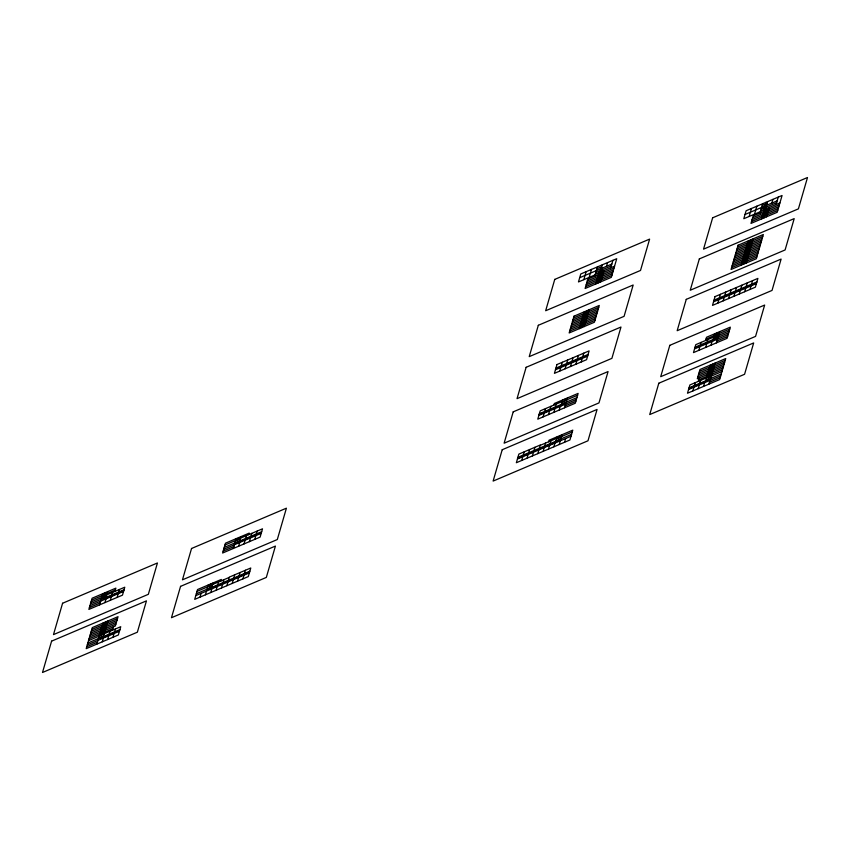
<?xml version="1.0" encoding="UTF-8"?>
<svg xmlns="http://www.w3.org/2000/svg" width="850" height="850" viewBox="0 0 850 850"><rect width="100%" height="100%" fill="white"/><g stroke="black" fill="none" stroke-linecap="round" stroke-linejoin="round"><path stroke-width="1.27" d="M99.578 604.881L102.829 593.683M105.219 592.662L103.296 599.293L123.802 590.591M105.453 599.112L107.621 591.643M104.933 602.607L106.016 598.867M96.911 644.088L103.02 623.05M110.298 600.323L112.604 592.376M105.411 622.03L100.629 638.499L119.669 630.413M114.952 591.377L115.897 588.126L92.108 598.23L88.857 609.429L122.474 595.149L124.78 587.201L106.675 594.894M102.786 638.318L107.812 621.01M102.276 641.814L103.36 638.084M117.119 597.433L119.425 589.486M107.631 639.54L110.032 631.253M112.391 630.254L113.379 626.832M112.986 637.256L115.398 628.979M200.048 597.093L201.131 593.353M205.413 594.819L208.261 584.97M210.662 583.95L209.132 589.231L249.602 572.039M211.278 589.05L213.053 582.941M210.768 592.535L211.852 588.806M216.123 590.261L218.535 581.974M220.883 580.975L221.34 579.424L197.551 589.528L194.692 599.367L248.274 576.608L250.782 567.981L229.341 577.086L226.844 585.714M221.489 587.987L223.89 579.7M233.325 548.484L236.183 538.634M238.574 537.614L237.044 542.895L261.439 532.525M239.201 542.714L240.975 536.605M238.68 546.199L239.764 542.47M232.199 583.429L234.706 574.812M244.046 543.926L246.447 535.638M248.806 534.639L249.252 533.088L225.462 543.192L222.604 553.031L260.121 537.094L262.523 528.806L240.518 538.156M237.564 581.156L240.061 572.528M249.401 541.652L251.802 533.364M242.919 578.882L245.416 570.254M254.756 539.378L257.168 531.091M521.709 460.466L524.206 451.839M527.064 458.182L529.571 449.565M543.129 416.882L545.53 408.595M532.419 455.908L534.926 447.281M583.822 279.671L586.139 271.692M559.778 371.067L562.328 362.281M548.484 414.609L550.885 406.321M537.784 453.634L540.281 445.007L518.851 454.112L516.343 462.74L569.936 439.981L572.794 430.132L549.004 440.236L548.548 441.798M588.784 278.747L591.494 269.418M553.892 405.046L554.349 403.495L578.138 393.391L575.28 403.229L537.774 419.167L540.175 410.879L562.179 401.529M565.133 368.794L567.683 359.996M553.849 412.335L556.251 404.047M543.139 451.361L545.541 443.073M579.381 328.631L584.258 311.822M594.713 276.229L597.423 266.9M570.488 366.52L573.038 357.723M581.782 327.611L586.649 310.813M559.204 410.061L560.288 406.321M595.818 283.942L599.069 272.744M560.851 406.087L562.626 399.978M548.494 449.087L550.906 440.799M584.173 326.591L589.05 309.793M600.047 272.329L602.214 264.871M598.219 282.933L602.544 267.994M565.261 398.852L563.731 404.132L539.091 414.598M575.854 364.246L578.404 355.449M600.61 281.913L603.861 270.714M564.559 407.777L567.418 397.938M553.86 446.803L554.944 443.073M606.486 266.326L607.569 262.586M555.507 442.829L557.281 436.719M559.672 435.71L558.11 441.108L517.639 458.299M581.209 361.962L583.759 353.175M559.215 444.529L562.073 434.69M610.757 267.782L612.924 260.312M564.57 442.255L565.654 438.526M698.838 350.338L701.144 342.391M705.606 340.489L706.552 337.237L730.341 327.133L727.09 338.332L693.472 352.612L695.778 344.664L713.894 336.972M717.857 303.11L720.407 294.323M692.846 390.957L695.247 382.67M705.659 347.438L707.965 339.49M698.254 381.395L699.242 377.974M723.212 300.836L725.762 292.039M698.201 388.684L700.602 380.396M711.014 345.164L712.098 341.434M712.661 341.19L714.829 333.721M749.158 216.452L751.464 208.484M717.23 332.701L715.307 339.341L694.801 348.043M728.567 298.562L731.128 289.765M703.556 386.41L704.639 382.67M716.369 342.89L719.621 331.691M705.213 382.436L710.228 365.128M754.12 215.539L756.829 206.199M712.629 364.108L707.848 380.577L688.808 388.673M741.285 265.136L748.319 240.869M733.933 296.289L736.482 287.491M743.676 264.116L750.72 239.849M708.921 384.136L715.02 363.088M760.049 213.021L762.758 203.681M746.077 263.107L753.111 238.839M739.287 294.004L741.838 285.217M765.893 202.353L763.576 210.343L766.647 209.036L764.086 217.844M761.696 218.864L764.405 209.536M765.383 209.121L767.539 201.652M744.643 291.731L747.203 282.933M766.487 216.835L769.197 207.496M771.821 203.107L772.905 199.378M750.008 289.457L752.558 280.659M776.093 204.563L778.26 197.094M596.881 268.77L601.673 266.73M579.689 277.706L611.841 264.042M595.797 272.499L611.299 265.912M595.255 274.369L614.582 266.156M595.106 274.879L578.457 281.945L580.773 273.966L616.739 258.697L611.331 277.355L585.108 288.501L587.807 279.161L614.04 268.026M762.216 205.551L766.997 203.522M587.265 281.031L613.498 269.896M745.025 214.487L777.176 200.834M586.723 282.901L612.956 271.756M761.133 209.281L776.634 202.704M586.181 284.761L612.414 273.626M760.591 211.151L779.907 202.948M760.442 211.661L743.793 218.726L746.109 210.758L782.074 195.479L777.208 212.277L750.975 223.423L753.143 215.953L779.365 204.808M585.65 286.631L611.872 275.496M752.601 217.812L778.823 206.678M752.059 219.683L778.281 208.548M751.517 221.553L777.739 210.407M737.556 247.084L762.801 236.353M573.484 318.038L598.74 307.317M737.014 248.954L762.259 238.223M572.942 319.908L598.198 309.177M736.472 250.814L761.717 240.093M572.401 321.767L597.656 311.047M735.93 252.684L761.175 241.963M571.859 323.638L597.114 312.917M735.388 254.554L760.633 243.822M571.317 325.507L596.572 314.776M734.846 256.413L760.091 245.692M570.775 327.377L596.031 316.646M734.304 258.283L759.549 247.562M570.233 329.237L595.489 318.516M733.763 260.153L759.008 249.422M569.691 331.107L594.947 320.376M733.221 262.012L758.466 251.292M732.679 263.882L757.924 253.162M732.137 265.752L757.393 255.021M731.595 267.612L756.851 256.891M714.011 300.156L756.883 281.945M713.766 300.996L756.638 282.784M555.932 368.114L588.083 354.461M555.688 368.953L587.839 355.289M713.532 301.824L756.394 283.613M555.454 369.782L587.605 356.129M91.566 600.1L115.356 589.996M706.01 339.108L729.799 329.003M224.921 545.052L240.433 538.464M562.084 401.837L577.596 395.25M91.024 601.959L106.537 595.383M713.745 337.45L729.258 330.873M90.483 603.829L105.995 597.242M713.203 339.32L728.716 332.733M105.931 597.444L124.036 589.751M695.045 347.214L713.15 339.522M224.23 547.432L239.742 540.844M561.393 404.217L576.906 397.63M239.679 541.046L261.683 531.696M539.336 413.759L561.34 404.419M89.941 605.699L123.558 591.419M694.556 348.882L728.174 334.603M223.688 549.302L261.205 533.364M538.847 415.427L576.364 399.5M89.399 607.569L100.119 603.011M716.911 341.02L727.632 336.473M223.146 551.161L233.867 546.614M565.101 405.918L575.822 401.359M91.757 629.468L117.502 618.534M699.465 371.333L725.199 360.4M91.216 631.327L116.96 620.404M698.923 373.203L724.657 362.27M90.674 633.197L116.418 622.264M698.381 375.073L724.115 364.14M90.132 635.067L115.876 624.134M697.839 376.933L723.573 365.999M212.606 584.492L229.245 577.426M540.186 445.347L556.835 438.281M89.59 636.937L115.334 626.004L118.044 616.664L92.299 627.597L86.201 648.646L118.352 634.982L120.753 626.694L104.104 633.771M723.031 367.869L697.298 378.803L700.007 369.474L725.741 358.541L719.631 379.578L687.48 393.231L689.892 384.954L706.531 377.878M197.009 591.388L212.511 584.8M556.739 438.589L572.252 432.002M89.048 638.796L112.838 628.692M698.7 379.844L722.489 369.739M196.318 593.768L211.82 587.18M556.049 440.969L571.561 434.382M211.767 587.382L249.847 571.2M517.916 457.342L555.996 441.161M88.506 640.666L104.019 634.079M706.446 378.186L721.947 371.599M195.776 595.638L249.358 572.868M517.427 459.011L571.019 436.241M87.826 643.046L103.328 636.459M705.755 380.566L721.257 373.979M103.275 636.65L119.914 629.584M689.053 387.834L705.691 380.768M87.284 644.906L119.436 631.253M688.564 389.502L720.715 375.849M86.743 646.776L97.453 642.218M709.463 382.266L720.173 377.708M51.595 641.144L42.5 672.488L137.36 632.198L146.455 600.854L51.595 641.144M62.581 603.256L53.486 634.61L148.346 594.309L157.441 562.966L62.581 603.256M180.561 586.362L171.466 617.716L266.326 577.416L275.421 546.072L180.561 586.362M191.548 548.484L182.452 579.827L277.312 539.538L286.408 508.183L191.548 548.484M502.212 449.735L493.117 481.079L587.977 440.789L597.072 409.445L502.212 449.735M513.198 411.857L504.114 443.201L598.974 402.911L608.069 371.556L513.198 411.857M526.129 367.306L517.034 398.661L611.894 358.36L620.989 327.016L526.129 367.306M538.316 325.295L529.221 356.639L624.081 316.338L633.176 284.994L538.316 325.295M554.753 279.395L545.657 310.749L640.518 270.449L649.612 239.105L554.753 279.395M556.963 364.554L554.412 373.352L586.564 359.688L589.114 350.891L556.963 364.554M574.026 316.168L569.149 332.977L594.405 322.246L599.282 305.447L574.026 316.168M658.803 383.223L649.719 414.566L744.579 374.276L753.674 342.933L658.803 383.223M669.8 345.334L660.705 376.688L755.565 336.388L764.66 305.044L669.8 345.334M686.258 299.37L677.163 330.714L772.034 290.424L781.118 259.08L686.258 299.37M699.338 258.899L690.242 290.243L785.102 249.953L794.197 218.609L699.338 258.899M712.64 217.802L703.545 249.146L798.405 208.856L807.5 177.512L712.64 217.802M715.041 296.597L712.491 305.394L755.363 287.183L757.913 278.386L715.041 296.597M738.097 245.214L731.053 269.482L756.309 258.761L763.343 234.494L738.097 245.214"/></g></svg>
